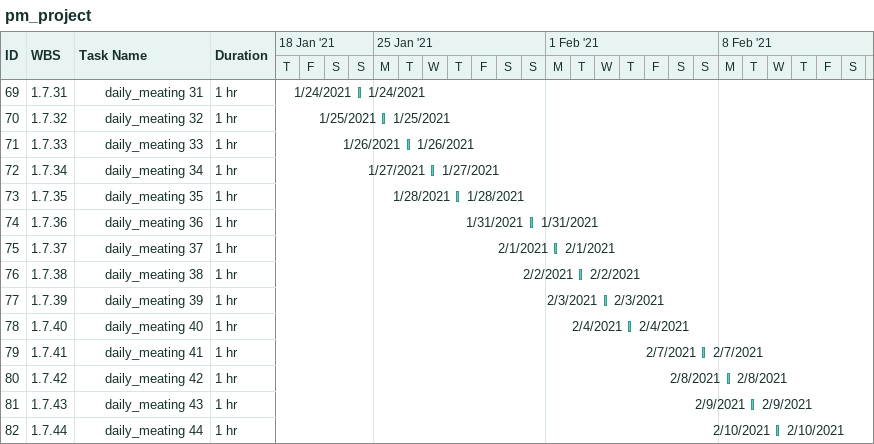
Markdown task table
pm_project

| ID | WBS | Task | Duration | Start | Finish |
|---|---|---|---|---|---|
| 69 | 1.7.31 | daily_meating 31 | 1h | 2021-01-24 | 2021-01-24 |
| 70 | 1.7.32 | daily_meating 32 | 1h | 2021-01-25 | 2021-01-25 |
| 71 | 1.7.33 | daily_meating 33 | 1h | 2021-01-26 | 2021-01-26 |
| 72 | 1.7.34 | daily_meating 34 | 1h | 2021-01-27 | 2021-01-27 |
| 73 | 1.7.35 | daily_meating 35 | 1h | 2021-01-28 | 2021-01-28 |
| 74 | 1.7.36 | daily_meating 36 | 1h | 2021-01-31 | 2021-01-31 |
| 75 | 1.7.37 | daily_meating 37 | 1h | 2021-02-01 | 2021-02-01 |
| 76 | 1.7.38 | daily_meating 38 | 1h | 2021-02-02 | 2021-02-02 |
| 77 | 1.7.39 | daily_meating 39 | 1h | 2021-02-03 | 2021-02-03 |
| 78 | 1.7.40 | daily_meating 40 | 1h | 2021-02-04 | 2021-02-04 |
| 79 | 1.7.41 | daily_meating 41 | 1h | 2021-02-07 | 2021-02-07 |
| 80 | 1.7.42 | daily_meating 42 | 1h | 2021-02-08 | 2021-02-08 |
| 81 | 1.7.43 | daily_meating 43 | 1h | 2021-02-09 | 2021-02-09 |
| 82 | 1.7.44 | daily_meating 44 | 1h | 2021-02-10 | 2021-02-10 |
